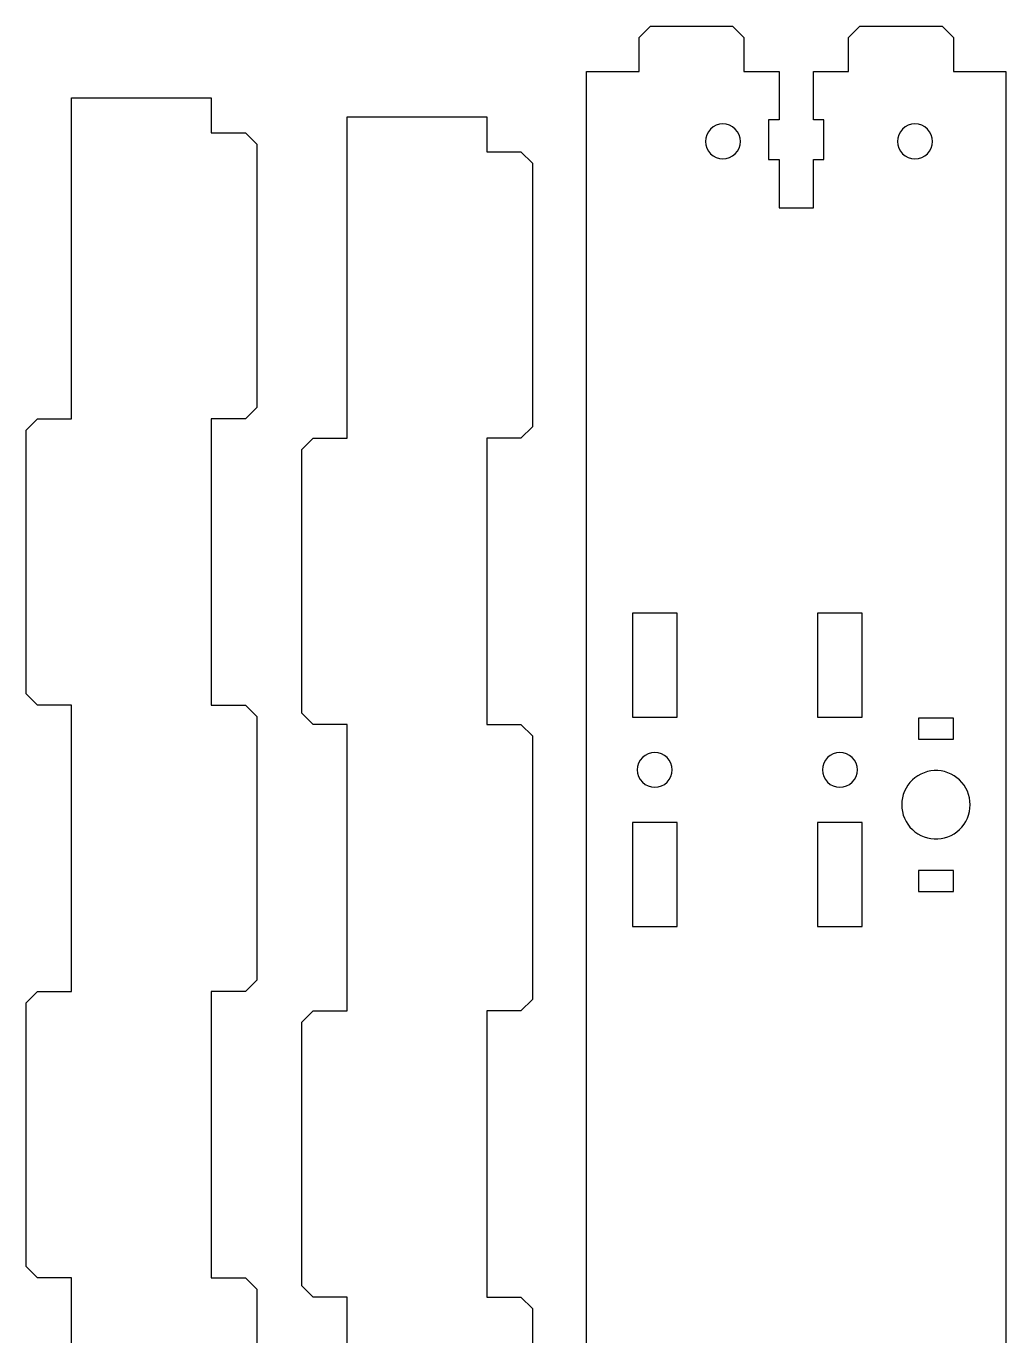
# Model space of a CAD drawing. Extents: x 82 to 769, y -504 to -18.
# Drawn here: x 82.1 to 222.3, y -259 to -71.4 of the extents above; entities that cross this region are included whole.
import ezdxf

# ---------------------------------------------------------------- set-up
doc = ezdxf.new("R2010")
doc.units = 0
doc.layers.add('Layer_1', color=7, linetype='CONTINUOUS')

msp = doc.modelspace()

# ---------------------------------------------------------------- linework, layer by layer
at = {"layer": 'Layer_1', "color": 7}
for p, q in [((169.788281, -73.041026), (171.41326, -71.416027)), ((169.788281, -77.916025), (169.788281, -73.041026)), ((171.41326, -71.416027), (183.163272, -71.416027)), ((183.163272, -71.416027), (184.788279, -73.041026)), ((184.788279, -73.041026), (184.788279, -77.916025)), ((199.788278, -73.041026), (201.413285, -71.416027)), ((199.788278, -77.916025), (199.788278, -73.041026)), ((201.413285, -71.416027), (213.163269, -71.416027)), ((213.163269, -71.416027), (214.788276, -73.041026)), ((214.788276, -73.041026), (214.788276, -77.916025)), ((162.288282, -497.916027), (162.288282, -77.916025)), ((162.288282, -77.916025), (169.788281, -77.916025)), ((184.788279, -77.916025), (189.838279, -77.916025)), ((189.838279, -77.916025), (189.838279, -84.816026)), ((194.738278, -84.816026), (194.738278, -77.916025)), ((194.738278, -77.916025), (199.788278, -77.916025)), ((214.788276, -77.916025), (222.288275, -77.916025)), ((222.288275, -77.916025), (222.288275, -280.420056)), ((88.557255, -127.665275), (88.557255, -81.665274)), ((88.557255, -81.665274), (108.557272, -81.665274)), ((108.557272, -81.665274), (108.557272, -86.665276)), ((128.013463, -130.416014), (128.013463, -84.416022)), ((128.013463, -84.416022), (148.013479, -84.416022)), ((148.013479, -84.416022), (148.013479, -89.416012)), ((180.020502, -86.148027), (179.709606, -86.527026)), ((180.399329, -85.837027), (180.020502, -86.148027)), ((180.831552, -85.606025), (180.399329, -85.837027)), ((181.300549, -85.464025), (180.831552, -85.606025)), ((181.788257, -85.416027), (181.300549, -85.464025)), ((182.275965, -85.464025), (181.788257, -85.416027)), ((182.744962, -85.606025), (182.275965, -85.464025)), ((183.177157, -85.837027), (182.744962, -85.606025)), ((183.556069, -86.148027), (183.177157, -85.837027)), ((183.866965, -86.527026), (183.556069, -86.148027)), ((189.838279, -84.816026), (188.338268, -84.816026)), ((188.338268, -84.816026), (188.338268, -90.516026)), ((196.238261, -84.816026), (194.738278, -84.816026)), ((196.238261, -90.516026), (196.238261, -84.816026)), ((207.520461, -86.148027), (207.209565, -86.527026)), ((207.899373, -85.837027), (207.520461, -86.148027)), ((208.331568, -85.606025), (207.899373, -85.837027)), ((208.800565, -85.464025), (208.331568, -85.606025)), ((209.288273, -85.416027), (208.800565, -85.464025)), ((209.775981, -85.464025), (209.288273, -85.416027)), ((210.244978, -85.606025), (209.775981, -85.464025)), ((210.677173, -85.837027), (210.244978, -85.606025)), ((211.056085, -86.148027), (210.677173, -85.837027)), ((211.366981, -86.527026), (211.056085, -86.148027)), ((108.557272, -86.665276), (113.432265, -86.665276)), ((113.432265, -86.665276), (115.057273, -88.290274)), ((179.336311, -87.428026), (179.288276, -87.916025)), ((179.288276, -87.916025), (179.336311, -88.404027)), ((179.478551, -86.959027), (179.336311, -87.428026)), ((179.709606, -86.527026), (179.478551, -86.959027)), ((184.097964, -86.959027), (183.866965, -86.527026)), ((184.24026, -87.428026), (184.097964, -86.959027)), ((184.288266, -87.916025), (184.24026, -87.428026)), ((184.24026, -88.404027), (184.288266, -87.916025)), ((206.83627, -87.428026), (206.788264, -87.916025)), ((206.788264, -87.916025), (206.83627, -88.404027)), ((206.978566, -86.959027), (206.83627, -87.428026)), ((207.209565, -86.527026), (206.978566, -86.959027)), ((211.597979, -86.959027), (211.366981, -86.527026)), ((211.740276, -87.428026), (211.597979, -86.959027)), ((211.788282, -87.916025), (211.740276, -87.428026)), ((211.740276, -88.404027), (211.788282, -87.916025)), ((115.057273, -88.290274), (115.057273, -126.040274)), ((148.013479, -89.416012), (152.888473, -89.416012)), ((152.888473, -89.416012), (154.51348, -91.041019)), ((179.336311, -88.404027), (179.478551, -88.873027)), ((179.478551, -88.873027), (179.709606, -89.305027)), ((179.709606, -89.305027), (180.020502, -89.684026)), ((180.020502, -89.684026), (180.399329, -89.995027)), ((180.399329, -89.995027), (180.831552, -90.226025)), ((182.744962, -90.226025), (183.177157, -89.995027)), ((183.177157, -89.995027), (183.556069, -89.684026)), ((183.556069, -89.684026), (183.866965, -89.305027)), ((183.866965, -89.305027), (184.097964, -88.873027)), ((184.097964, -88.873027), (184.24026, -88.404027)), ((206.83627, -88.404027), (206.978566, -88.873027)), ((206.978566, -88.873027), (207.209565, -89.305027)), ((207.209565, -89.305027), (207.520461, -89.684026)), ((207.520461, -89.684026), (207.899373, -89.995027)), ((207.899373, -89.995027), (208.331568, -90.226025)), ((210.244978, -90.226025), (210.677173, -89.995027)), ((210.677173, -89.995027), (211.056085, -89.684026)), ((211.056085, -89.684026), (211.366981, -89.305027)), ((211.366981, -89.305027), (211.597979, -88.873027)), ((211.597979, -88.873027), (211.740276, -88.404027)), ((154.51348, -91.041019), (154.51348, -128.791007)), ((180.831552, -90.226025), (181.300549, -90.368026)), ((181.300549, -90.368026), (181.788257, -90.416026)), ((181.788257, -90.416026), (182.275965, -90.368026)), ((182.275965, -90.368026), (182.744962, -90.226025)), ((188.338268, -90.516026), (189.838279, -90.516026)), ((189.838279, -90.516026), (189.838279, -97.416026)), ((194.738278, -97.416026), (194.738278, -90.516026)), ((194.738278, -90.516026), (196.238261, -90.516026)), ((208.331568, -90.226025), (208.800565, -90.368026)), ((208.800565, -90.368026), (209.288273, -90.416026)), ((209.288273, -90.416026), (209.775981, -90.368026)), ((209.775981, -90.368026), (210.244978, -90.226025)), ((189.838279, -97.416026), (194.738278, -97.416026)), ((115.057273, -126.040274), (113.432265, -127.665275)), ((82.057265, -129.290274), (83.682264, -127.665275)), ((82.057265, -167.040274), (82.057265, -129.290274)), ((83.682264, -127.665275), (88.557255, -127.665275)), ((113.432265, -127.665275), (108.557272, -127.665275)), ((108.557272, -127.665275), (108.557272, -168.665275)), ((154.51348, -128.791007), (152.888473, -130.416014)), ((121.513462, -132.041022), (123.138469, -130.416014)), ((123.138469, -130.416014), (128.013463, -130.416014)), ((152.888473, -130.416014), (148.013479, -130.416014)), ((148.013479, -130.416014), (148.013479, -171.416016)), ((121.513462, -169.791009), (121.513462, -132.041022)), ((175.238275, -155.466027), (168.838265, -155.466027)), ((168.838265, -155.466027), (168.838265, -170.366025)), ((175.238275, -170.366025), (175.238275, -155.466027)), ((201.738264, -155.466027), (195.338282, -155.466027)), ((195.338282, -155.466027), (195.338282, -170.366025)), ((201.738264, -170.366025), (201.738264, -155.466027)), ((83.682264, -168.665275), (82.057265, -167.040274)), ((88.557255, -168.665275), (83.682264, -168.665275)), ((88.557255, -209.665275), (88.557255, -168.665275)), ((108.557272, -168.665275), (113.432265, -168.665275)), ((113.432265, -168.665275), (115.057273, -170.290274)), ((115.057273, -170.290274), (115.057273, -208.040276)), ((123.138469, -171.416016), (121.513462, -169.791009)), ((168.838265, -170.366025), (175.238275, -170.366025)), ((195.338282, -170.366025), (201.738264, -170.366025)), ((214.788276, -170.516027), (209.788258, -170.516027)), ((209.788258, -170.516027), (209.788258, -173.516026)), ((214.788276, -173.516026), (214.788276, -170.516027)), ((128.013463, -171.416016), (123.138469, -171.416016)), ((128.013463, -212.416019), (128.013463, -171.416016)), ((148.013479, -171.416016), (152.888473, -171.416016)), ((152.888473, -171.416016), (154.51348, -173.041024)), ((154.51348, -173.041024), (154.51348, -210.791012)), ((209.788258, -173.516026), (214.788276, -173.516026)), ((170.270514, -176.148025), (169.959618, -176.527027)), ((170.649341, -175.837027), (170.270514, -176.148025)), ((171.081565, -175.606026), (170.649341, -175.837027)), ((171.550561, -175.464026), (171.081565, -175.606026)), ((172.03827, -175.416025), (171.550561, -175.464026)), ((172.525978, -175.464026), (172.03827, -175.416025)), ((172.994975, -175.606026), (172.525978, -175.464026)), ((173.427198, -175.837027), (172.994975, -175.606026)), ((173.806025, -176.148025), (173.427198, -175.837027)), ((174.116921, -176.527027), (173.806025, -176.148025)), ((196.770475, -176.148025), (196.459579, -176.527027)), ((197.149359, -175.837027), (196.770475, -176.148025)), ((197.581582, -175.606026), (197.149359, -175.837027)), ((198.050579, -175.464026), (197.581582, -175.606026)), ((198.538259, -175.416025), (198.050579, -175.464026)), ((199.025967, -175.464026), (198.538259, -175.416025)), ((199.494964, -175.606026), (199.025967, -175.464026)), ((199.927159, -175.837027), (199.494964, -175.606026)), ((200.306071, -176.148025), (199.927159, -175.837027)), ((200.616967, -176.527027), (200.306071, -176.148025)), ((169.586323, -177.428027), (169.538289, -177.916026)), ((169.538289, -177.916026), (169.586323, -178.404025)), ((169.728591, -176.959027), (169.586323, -177.428027)), ((169.959618, -176.527027), (169.728591, -176.959027)), ((174.347948, -176.959027), (174.116921, -176.527027)), ((174.490216, -177.428027), (174.347948, -176.959027)), ((174.538251, -177.916026), (174.490216, -177.428027)), ((174.490216, -178.404025), (174.538251, -177.916026)), ((196.086284, -177.428027), (196.038278, -177.916026)), ((196.038278, -177.916026), (196.086284, -178.404025)), ((196.228581, -176.959027), (196.086284, -177.428027)), ((196.459579, -176.527027), (196.228581, -176.959027)), ((200.847966, -176.959027), (200.616967, -176.527027)), ((200.990262, -177.428027), (200.847966, -176.959027)), ((201.038268, -177.916026), (200.990262, -177.428027)), ((200.990262, -178.404025), (201.038268, -177.916026)), ((211.546276, -178.073026), (211.060064, -178.172027)), ((212.040081, -178.022026), (211.546276, -178.073026)), ((212.536481, -178.022026), (212.040081, -178.022026)), ((213.030257, -178.073026), (212.536481, -178.022026)), ((213.51647, -178.172027), (213.030257, -178.073026)), ((169.586323, -178.404025), (169.728591, -178.873027)), ((169.728591, -178.873027), (169.959618, -179.305025)), ((169.959618, -179.305025), (170.270514, -179.684027)), ((170.270514, -179.684027), (170.649341, -179.995027)), ((170.649341, -179.995027), (171.081565, -180.226026)), ((172.994975, -180.226026), (173.427198, -179.995027)), ((173.427198, -179.995027), (173.806025, -179.684027)), ((173.806025, -179.684027), (174.116921, -179.305025)), ((174.116921, -179.305025), (174.347948, -178.873027)), ((174.347948, -178.873027), (174.490216, -178.404025)), ((196.086284, -178.404025), (196.228581, -178.873027)), ((196.228581, -178.873027), (196.459579, -179.305025)), ((196.459579, -179.305025), (196.770475, -179.684027)), ((196.770475, -179.684027), (197.149359, -179.995027)), ((197.149359, -179.995027), (197.581582, -180.226026)), ((199.494964, -180.226026), (199.927159, -179.995027)), ((199.927159, -179.995027), (200.306071, -179.684027)), ((200.306071, -179.684027), (200.616967, -179.305025)), ((200.616967, -179.305025), (200.847966, -178.873027)), ((200.847966, -178.873027), (200.990262, -178.404025)), ((208.570384, -179.724026), (208.266572, -180.117026)), ((208.912381, -179.365025), (208.570384, -179.724026)), ((209.288978, -179.041026), (208.912381, -179.365025)), ((209.696366, -178.758027), (209.288978, -179.041026)), ((210.130367, -178.517027), (209.696366, -178.758027)), ((210.586467, -178.321026), (210.130367, -178.517027)), ((211.060064, -178.172027), (210.586467, -178.321026)), ((213.990067, -178.321026), (213.51647, -178.172027)), ((214.446166, -178.517027), (213.990067, -178.321026)), ((214.880167, -178.758027), (214.446166, -178.517027)), ((215.287583, -179.041026), (214.880167, -178.758027)), ((215.664181, -179.365025), (215.287583, -179.041026)), ((216.006178, -179.724026), (215.664181, -179.365025)), ((216.309962, -180.117026), (216.006178, -179.724026)), ((171.081565, -180.226026), (171.550561, -180.368026)), ((171.550561, -180.368026), (172.03827, -180.416027)), ((172.03827, -180.416027), (172.525978, -180.368026)), ((172.525978, -180.368026), (172.994975, -180.226026)), ((197.581582, -180.226026), (198.050579, -180.368026)), ((198.050579, -180.368026), (198.538259, -180.416027)), ((198.538259, -180.416027), (199.025967, -180.368026)), ((199.025967, -180.368026), (199.494964, -180.226026)), ((207.612973, -181.449025), (207.48857, -181.930025)), ((207.785383, -180.984027), (207.612973, -181.449025)), ((208.003964, -180.538026), (207.785383, -180.984027)), ((208.266572, -180.117026), (208.003964, -180.538026)), ((216.572569, -180.538026), (216.309962, -180.117026)), ((216.791179, -180.984027), (216.572569, -180.538026)), ((216.96356, -181.449025), (216.791179, -180.984027)), ((217.087964, -181.930025), (216.96356, -181.449025)), ((207.413358, -182.420027), (207.38824, -182.916027)), ((207.388268, -182.916027), (207.413386, -183.412027)), ((207.48857, -181.930025), (207.413358, -182.420027)), ((207.413358, -183.412027), (207.48857, -183.902027)), ((217.163063, -182.420027), (217.087964, -181.930025)), ((217.087964, -183.902027), (217.163063, -183.412027)), ((217.163063, -183.412027), (217.188181, -182.916027)), ((217.188265, -182.916027), (217.163148, -182.420027)), ((175.238275, -185.466026), (168.838265, -185.466026)), ((168.838265, -185.466026), (168.838265, -200.366025)), ((175.238275, -200.366025), (175.238275, -185.466026)), ((201.738264, -185.466026), (195.338282, -185.466026)), ((195.338282, -185.466026), (195.338282, -200.366025)), ((201.738264, -200.366025), (201.738264, -185.466026)), ((207.48857, -183.902027), (207.612973, -184.383027)), ((207.612973, -184.383027), (207.785383, -184.848027)), ((207.785383, -184.848027), (208.003964, -185.294026)), ((208.003964, -185.294026), (208.266572, -185.715025)), ((216.309962, -185.715025), (216.572569, -185.294026)), ((216.572569, -185.294026), (216.791179, -184.848027)), ((216.791179, -184.848027), (216.96356, -184.383027)), ((216.96356, -184.383027), (217.087964, -183.902027)), ((208.266572, -185.715025), (208.570384, -186.108025)), ((208.570384, -186.108025), (208.912381, -186.467026)), ((208.912381, -186.467026), (209.288978, -186.791026)), ((209.288978, -186.791026), (209.696366, -187.074027)), ((209.696366, -187.074027), (210.130367, -187.315025)), ((210.130367, -187.315025), (210.586467, -187.511025)), ((210.586467, -187.511025), (211.060064, -187.660027)), ((213.51647, -187.660027), (213.990067, -187.511025)), ((213.990067, -187.511025), (214.446166, -187.315025)), ((214.446166, -187.315025), (214.880167, -187.074027)), ((214.880167, -187.074027), (215.287583, -186.791026)), ((215.287583, -186.791026), (215.664181, -186.467026)), ((215.664181, -186.467026), (216.006178, -186.108025)), ((216.006178, -186.108025), (216.309962, -185.715025)), ((211.060064, -187.660027), (211.546276, -187.759025)), ((211.546276, -187.759025), (212.040081, -187.810026)), ((212.040081, -187.810026), (212.536481, -187.810026)), ((212.536481, -187.810026), (213.030257, -187.759025)), ((213.030257, -187.759025), (213.51647, -187.660027)), ((214.788276, -192.316025), (209.788258, -192.316025)), ((209.788258, -192.316025), (209.788258, -195.316025)), ((214.788276, -195.316025), (214.788276, -192.316025)), ((209.788258, -195.316025), (214.788276, -195.316025)), ((168.838265, -200.366025), (175.238275, -200.366025)), ((195.338282, -200.366025), (201.738264, -200.366025)), ((115.057273, -208.040276), (113.432265, -209.665275)), ((82.057265, -211.290274), (83.682264, -209.665275)), ((83.682264, -209.665275), (88.557255, -209.665275)), ((113.432265, -209.665275), (108.557272, -209.665275)), ((108.557272, -209.665275), (108.557272, -250.665275)), ((82.057265, -249.040276), (82.057265, -211.290274)), ((154.51348, -210.791012), (152.888473, -212.416019)), ((121.513462, -214.041026), (123.138469, -212.416019)), ((123.138469, -212.416019), (128.013463, -212.416019)), ((152.888473, -212.416019), (148.013479, -212.416019)), ((148.013479, -212.416019), (148.013479, -253.416022)), ((121.513462, -251.791014), (121.513462, -214.041026)), ((83.682264, -250.665275), (82.057265, -249.040276)), ((88.557255, -250.665275), (83.682264, -250.665275)), ((88.557255, -291.665275), (88.557255, -250.665275)), ((108.557272, -250.665275), (113.432265, -250.665275)), ((113.432265, -250.665275), (115.057273, -252.290274)), ((115.057273, -252.290274), (115.057273, -290.040275)), ((123.138469, -253.416022), (121.513462, -251.791014)), ((128.013463, -253.416022), (123.138469, -253.416022)), ((128.013463, -294.416024), (128.013463, -253.416022)), ((148.013479, -253.416022), (152.888473, -253.416022)), ((152.888473, -253.416022), (154.51348, -255.041029)), ((154.51348, -255.041029), (154.51348, -292.791017))]:
    msp.add_line(p, q, dxfattribs=at)

doc.saveas('drawing.dxf')
